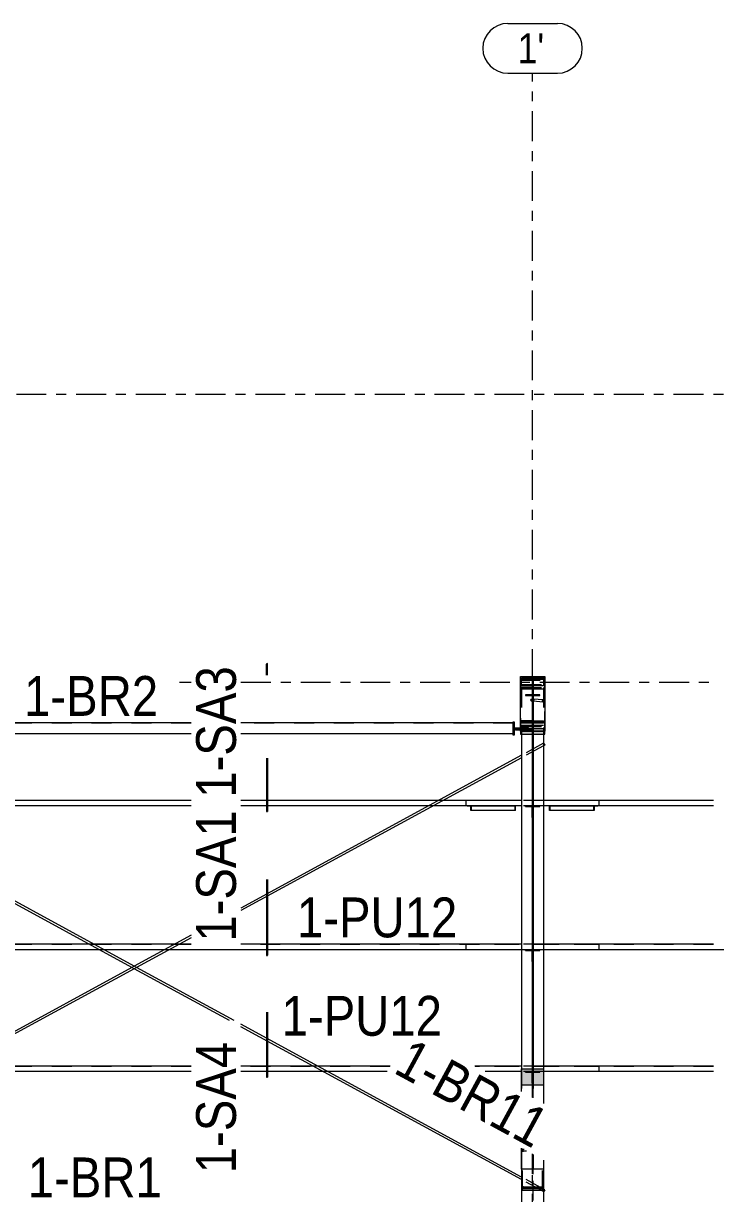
# Model space of a CAD drawing. Header units: millimetres. Extents: x -49 to 1122, y -181 to 639.
# Drawn here: x 932.7 to 1002.2, y 71.1 to 188.6 of the extents above; entities that cross this region are included whole.
import ezdxf

# ---------------------------------------------------------------- set-up
doc = ezdxf.new("R2010")
doc.units = ezdxf.units.MM
for name, pattern in [('XKITLINE00', [0]), ('XKITLINE02', [4, 2, -2]), ('XKITLINE03', [6, 3, -1, 1, -1])]:
    doc.linetypes.add(name, pattern=pattern)
for name, color, linetype, lineweight in [('Part', 2, 'Continuous', 0), ('PartMark', 7, 'Continuous', 0), ('S-grid', 1, 'Continuous', 0)]:
    doc.layers.add(name, color=color, linetype=linetype, lineweight=lineweight)
doc.styles.add('ARIAL', font='ARIAL.TTF')

# ---------------------------------------------------------------- blocks, each defined once
blk = doc.blocks.new('*A2')
at = {"layer": 'Part'}
blk.add_hatch(color=3, dxfattribs=at).paths.add_polyline_path([(983.79, 117.82), (983.79, 118.44), (983.88, 118.44), (983.88, 117.82)], flags=17)
blk = doc.blocks.new('*A5')
at = {"layer": 'Part'}
blk.add_hatch(color=3, dxfattribs=at).paths.add_polyline_path([(982.72, 122.76), (982.72, 122.91), (984.94, 122.91), (984.94, 122.76), (983.88, 122.76), (983.88, 118.59), (984.94, 118.59), (984.94, 118.44), (982.72, 118.44), (982.72, 118.59), (983.79, 118.59), (983.79, 122.76)], flags=17)
blk = doc.blocks.new('*A80')
at = {"layer": 'Part'}
blk.add_hatch(color=3, dxfattribs=at).paths.add_polyline_path([(957.17, 124.35), (957.21, 124.33), (957.23, 124.29), (957.21, 124.24), (957.17, 124.22), (957.12, 124.24), (957.1, 124.29), (957.12, 124.33)], flags=17)
blk = doc.blocks.new('*A81')
at = {"layer": 'Part'}
blk.add_hatch(color=3, dxfattribs=at).paths.add_polyline_path([(981.61, 110.03), (981.61, 110.06), (982.12, 110.06), (982.12, 109.61), (982.1, 109.61), (982.1, 110.03)], flags=17)
blk = doc.blocks.new('*A82')
at = {"layer": 'Part'}
blk.add_hatch(color=3, dxfattribs=at).paths.add_polyline_path([(985.54, 109.61), (985.54, 110.06), (986.06, 110.06), (986.06, 110.03), (985.57, 110.03), (985.57, 109.61)], flags=17)
blk = doc.blocks.new('*A83')
at = {"layer": 'Part'}
blk.add_hatch(color=3, dxfattribs=at).paths.add_polyline_path([(982.61, 117.55), (982.61, 117.82), (985.06, 117.82), (985.06, 117.55)], flags=17)
blk = doc.blocks.new('*A84')
at = {"layer": 'Part'}
blk.add_hatch(color=3, dxfattribs=at).paths.add_polyline_path([(982.61, 117.28), (982.61, 117.55), (985.06, 117.55), (985.06, 117.28)], flags=17)
blk = doc.blocks.new('*A116')
at = {"layer": 'Part'}
blk.add_hatch(color=3, dxfattribs=at).paths.add_polyline_path([(983.89, 117.28), (983.89, 83.68), (984.94, 83.68), (984.94, 82.06), (982.72, 82.06), (982.72, 83.68), (983.78, 83.68), (983.78, 117.28)], flags=17)
blk = doc.blocks.new('*A126')
at = {"layer": 'Part'}
blk.add_hatch(color=3, dxfattribs=at).paths.add_polyline_path([(983.79, 120.79), (983.92, 120.75), (983.99, 120.68), (983.95, 120.6), (983.82, 120.56), (983.69, 120.6), (983.62, 120.68), (983.66, 120.75)], flags=17)
blk = doc.blocks.new('*A433')
at = {"layer": 'S-grid', "color": 1, "linetype": 'XKITLINE03', "lineweight": 0}
blk.add_line((-10, 151.39), (1096.06, 151.39), dxfattribs=at)
blk = doc.blocks.new('*A434')
at = {"layer": 'S-grid', "color": 1, "linetype": 'XKITLINE03', "lineweight": 0}
for p, q in [((948.39, 122.5), (949.55, 122.5)), ((954.55, 122.5), (1002, 122.5))]:
    blk.add_line(p, q, dxfattribs=at)
blk = doc.blocks.new('*A443')
at = {"layer": 'Part', "color": 7, "linetype": 'XKITLINE02', "lineweight": 0}
for p, q in [((982.61, 122.88), (982.61, 117.55)), ((985.06, 122.88), (982.61, 122.88)), ((982.61, 122.7), (985.06, 122.7)), ((985.06, 117.55), (985.06, 122.88))]:
    blk.add_line(p, q, dxfattribs=at)
at = {"layer": 'Part', "color": 2, "linetype": 'XKITLINE00', "lineweight": 0}
for p, q in [((982.61, 117.55), (982.61, 117.28)), ((982.61, 117.55), (985.06, 117.55)), ((985.06, 117.28), (985.06, 117.55)), ((982.61, 117.28), (985.06, 117.28))]:
    blk.add_line(p, q, dxfattribs=at)
blk = doc.blocks.new('*A444')
at = {"layer": 'Part', "color": 2, "linetype": 'XKITLINE00', "lineweight": 0}
for p, q in [((981.89, 117.18), (981.89, 118.51)), ((981.89, 118.51), (982, 118.51)), ((982, 118.51), (982, 117.18)), ((982, 117.18), (981.89, 117.18))]:
    blk.add_line(p, q, dxfattribs=at)
blk = doc.blocks.new('*A445')
at = {"layer": 'Part', "color": 2, "linetype": 'XKITLINE00', "lineweight": 0}
for p, q in [((982, 117.79), (982, 117.9)), ((982, 117.9), (982.61, 117.9)), ((982.11, 117.79), (982, 117.79))]:
    blk.add_line(p, q, dxfattribs=at)
at = {"layer": 'Part', "color": 7, "linetype": 'XKITLINE02', "lineweight": 0}
for p, q in [((983.44, 117.79), (982.11, 117.79)), ((983.44, 117.9), (982.61, 117.9)), ((983.44, 117.79), (983.44, 117.9))]:
    blk.add_line(p, q, dxfattribs=at)
blk = doc.blocks.new('*A446')
at = {"layer": 'Part', "color": 2, "linetype": 'XKITLINE00', "lineweight": 0}
for p, q in [((982.61, 117.79), (982.11, 117.79)), ((982.11, 117.68), (982.11, 117.79)), ((982.61, 117.68), (982.11, 117.68))]:
    blk.add_line(p, q, dxfattribs=at)
at = {"layer": 'Part', "color": 7, "linetype": 'XKITLINE02', "lineweight": 0}
for p, q in [((983.78, 117.79), (982.61, 117.79)), ((983.78, 117.68), (982.61, 117.68)), ((983.61, 117.79), (983.61, 117.68)), ((983.78, 117.79), (983.78, 117.68))]:
    blk.add_line(p, q, dxfattribs=at)
blk = doc.blocks.new('*A447')
at = {"layer": 'Part', "color": 2, "linetype": 'XKITLINE00', "lineweight": 0}
for p, q in [((983.78, 123.06), (983.78, 122.91)), ((983.78, 123.06), (983.89, 123.06)), ((983.89, 123.06), (983.89, 122.91))]:
    blk.add_line(p, q, dxfattribs=at)
at = {"layer": 'Part', "color": 7, "linetype": 'XKITLINE02', "lineweight": 0}
for p, q in [((983.78, 122.91), (983.78, 122.26)), ((983.89, 122.42), (983.78, 122.42)), ((983.78, 122.34), (983.89, 122.34)), ((983.89, 122.26), (983.78, 122.26)), ((983.89, 122.91), (983.89, 122.26))]:
    blk.add_line(p, q, dxfattribs=at)
blk = doc.blocks.new('*A450')
at = {"layer": 'Part', "color": 2, "linetype": 'XKITLINE00', "lineweight": 0}
for p, q in [((983.79, 118.44), (983.79, 117.82)), ((983.79, 118.44), (983.88, 118.44)), ((983.88, 117.82), (983.79, 117.82)), ((983.88, 118.44), (983.88, 117.82))]:
    blk.add_line(p, q, dxfattribs=at)
at = {"layer": 'Part', "color": 7, "linetype": 'XKITLINE02', "lineweight": 0}
for p, q in [((983.79, 118.38), (983.88, 118.38)), ((983.79, 118.27), (983.88, 118.27))]:
    blk.add_line(p, q, dxfattribs=at)
blk = doc.blocks.new('*A465')
at = {"layer": 'Part', "color": 2, "linetype": 'XKITLINE00', "lineweight": 0}
for p, q in [((982.72, 122.76), (982.72, 122.91)), ((982.72, 122.91), (984.94, 122.91)), ((982.72, 122.12), (982.72, 122.76)), ((982.72, 122.76), (983.79, 122.76)), ((983.79, 122.76), (983.79, 118.59)), ((983.88, 122.76), (983.88, 118.59)), ((984.94, 122.76), (983.88, 122.76)), ((984.94, 122.91), (984.94, 122.12)), ((982.72, 122.12), (983.79, 122.12)), ((984.94, 122.12), (983.88, 122.12)), ((983.79, 118.59), (982.72, 118.59)), ((982.72, 118.59), (982.72, 118.36)), ((982.72, 118.44), (984.94, 118.44)), ((983.79, 118.36), (982.72, 118.36)), ((983.88, 118.59), (984.94, 118.59)), ((984.94, 118.36), (983.88, 118.36)), ((984.94, 118.59), (984.94, 118.36))]:
    blk.add_line(p, q, dxfattribs=at)
at = {"layer": 'Part', "color": 7, "linetype": 'XKITLINE02', "lineweight": 0}
for p, q in [((982.72, 122.24), (984.94, 122.24)), ((982.72, 118.49), (983.79, 118.49)), ((983.79, 118.59), (983.79, 118.49)), ((983.88, 118.36), (983.79, 118.36)), ((983.88, 118.49), (983.88, 118.59)), ((984.94, 118.49), (983.88, 118.49))]:
    blk.add_line(p, q, dxfattribs=at)
blk = doc.blocks.new('*A801')
at = {"layer": 'Part', "color": 7, "linetype": 'XKITLINE02', "lineweight": 0}
for p, q in [((983.81, 95.56), (983.86, 95.56)), ((983.81, 94.44), (983.81, 95.56)), ((983.81, 95.56), (983.86, 95.56)), ((983.86, 94.44), (983.86, 95.56)), ((983.81, 94.44), (983.86, 94.44))]:
    blk.add_line(p, q, dxfattribs=at)
blk = doc.blocks.new('*A802')
at = {"layer": 'Part', "color": 7, "linetype": 'XKITLINE02', "lineweight": 0}
for p, q in [((984.56, 95.61), (983.11, 95.61)), ((983.11, 95.56), (983.11, 95.61)), ((983.11, 95.56), (984.56, 95.56)), ((984.56, 95.56), (984.56, 95.61))]:
    blk.add_line(p, q, dxfattribs=at)
blk = doc.blocks.new('*A813')
at = {"layer": 'Part', "color": 2, "linetype": 'XKITLINE00', "lineweight": 0}
for p, q in [((922.88, 118.4), (905.78, 118.4)), ((949.55, 118.4), (927.88, 118.4)), ((981.89, 118.4), (954.55, 118.4)), ((922.88, 117.29), (905.78, 117.29)), ((949.55, 117.29), (927.88, 117.29)), ((981.89, 117.29), (954.55, 117.29))]:
    blk.add_line(p, q, dxfattribs=at)
at = {"layer": 'Part', "color": 7, "linetype": 'XKITLINE02', "lineweight": 0}
for p, q in [((905.78, 117.29), (905.78, 118.4)), ((922.88, 118.36), (905.78, 118.36)), ((949.55, 118.36), (927.88, 118.36)), ((981.89, 118.36), (954.55, 118.36)), ((981.89, 117.29), (981.89, 118.4)), ((905.78, 117.34), (922.88, 117.34)), ((927.88, 117.34), (949.55, 117.34)), ((954.55, 117.34), (981.89, 117.34))]:
    blk.add_line(p, q, dxfattribs=at)
blk = doc.blocks.new('*A829')
at = {"layer": 'Part', "color": 2, "linetype": 'XKITLINE00', "lineweight": 0}
for p, q in [((957.12, 124.33), (957.1, 124.29)), ((957.1, 123.18), (957.1, 124.29)), ((957.1, 124.29), (957.12, 124.24)), ((957.17, 124.35), (957.12, 124.33)), ((957.12, 124.24), (957.17, 124.22)), ((957.21, 124.33), (957.17, 124.35)), ((957.17, 124.22), (957.21, 124.24)), ((957.23, 124.29), (957.21, 124.33)), ((957.21, 124.24), (957.23, 124.29)), ((957.23, 123.18), (957.23, 124.29))]:
    blk.add_line(p, q, dxfattribs=at)
blk = doc.blocks.new('*A830')
at = {"layer": 'Part', "color": 2, "linetype": 'XKITLINE00', "lineweight": 0}
for p, q in [((957.1, 114.84), (957.1, 110.61)), ((957.23, 114.84), (957.23, 110.61)), ((957.1, 110.06), (957.1, 109.51)), ((957.12, 109.52), (957.1, 109.51)), ((957.1, 109.51), (957.12, 109.51)), ((957.17, 109.52), (957.12, 109.52)), ((957.12, 109.51), (957.17, 109.51)), ((957.21, 109.52), (957.17, 109.52)), ((957.17, 109.51), (957.21, 109.51)), ((957.23, 109.51), (957.21, 109.52)), ((957.21, 109.51), (957.23, 109.51)), ((957.23, 110.06), (957.23, 109.51))]:
    blk.add_line(p, q, dxfattribs=at)
at = {"layer": 'Part', "color": 7, "linetype": 'XKITLINE02', "lineweight": 0}
for p, q in [((957.1, 110.61), (957.1, 110.06)), ((957.23, 110.61), (957.23, 110.06))]:
    blk.add_line(p, q, dxfattribs=at)
blk = doc.blocks.new('*A831')
at = {"layer": 'Part', "color": 7, "linetype": 'XKITLINE02', "lineweight": 0}
for p, q in [((983.81, 110), (983.86, 110)), ((983.81, 108.89), (983.81, 110)), ((983.81, 110), (983.86, 110)), ((983.86, 108.89), (983.86, 110)), ((983.81, 108.89), (983.86, 108.89))]:
    blk.add_line(p, q, dxfattribs=at)
blk = doc.blocks.new('*A832')
at = {"layer": 'Part', "color": 7, "linetype": 'XKITLINE02', "lineweight": 0}
for p, q in [((984.56, 110.06), (983.11, 110.06)), ((983.11, 110), (983.11, 110.06)), ((983.11, 110), (984.56, 110)), ((984.56, 110), (984.56, 110.06))]:
    blk.add_line(p, q, dxfattribs=at)
blk = doc.blocks.new('*A833')
at = {"layer": 'Part', "color": 7, "linetype": 'XKITLINE02', "lineweight": 0}
for p, q in [((983.78, 122.7), (983.78, 121.22)), ((983.89, 122.7), (983.78, 122.7)), ((983.89, 121.22), (983.89, 122.7)), ((983.78, 122.03), (983.89, 122.03)), ((983.78, 121.77), (983.89, 121.77)), ((983.78, 121.22), (983.89, 121.22)), ((983.89, 121.22), (983.78, 121.22))]:
    blk.add_line(p, q, dxfattribs=at)
blk = doc.blocks.new('*A834')
at = {"layer": 'Part', "color": 7, "linetype": 'XKITLINE02', "lineweight": 0}
for p, q in [((984.56, 121.22), (983.11, 121.22)), ((983.11, 121.22), (983.11, 121.16)), ((983.11, 121.16), (984.56, 121.16)), ((984.56, 121.16), (984.56, 121.22))]:
    blk.add_line(p, q, dxfattribs=at)
blk = doc.blocks.new('*A835')
at = {"layer": 'Part', "color": 2, "linetype": 'XKITLINE00', "lineweight": 0}
for p, q in [((977.28, 110.03), (977.28, 110.06)), ((981.61, 110.03), (977.28, 110.03)), ((977.64, 109.61), (977.64, 110.03)), ((982.1, 109.61), (977.64, 109.61)), ((982.12, 110.06), (977.65, 110.06)), ((981.61, 110.03), (981.61, 110.06)), ((982.1, 110.03), (981.61, 110.03)), ((982.1, 109.61), (982.1, 110.03)), ((982.12, 109.61), (982.1, 109.61)), ((982.12, 109.61), (982.12, 110.06))]:
    blk.add_line(p, q, dxfattribs=at)
at = {"layer": 'Part', "color": 7, "linetype": 'XKITLINE02', "lineweight": 0}
for p, q in [((977.65, 110.06), (977.28, 110.06)), ((977.66, 109.61), (977.64, 109.61)), ((977.66, 110.06), (977.66, 109.61))]:
    blk.add_line(p, q, dxfattribs=at)
blk = doc.blocks.new('*A836')
at = {"layer": 'Part', "color": 2, "linetype": 'XKITLINE00', "lineweight": 0}
for p, q in [((985.54, 109.61), (985.54, 110.06)), ((985.54, 110.06), (986.06, 110.06)), ((990.02, 109.61), (985.54, 109.61)), ((990.39, 110.03), (985.57, 110.03)), ((985.57, 110.03), (985.57, 109.61)), ((990.01, 110.06), (986.06, 110.06)), ((986.06, 110.06), (986.06, 110.03)), ((990.02, 110.03), (990.02, 109.61)), ((990.39, 110.06), (990.39, 110.03))]:
    blk.add_line(p, q, dxfattribs=at)
at = {"layer": 'Part', "color": 7, "linetype": 'XKITLINE02', "lineweight": 0}
for p, q in [((990, 109.61), (990, 110.06)), ((990, 110.06), (990.39, 110.06)), ((990.39, 110.03), (990.02, 110.03))]:
    blk.add_line(p, q, dxfattribs=at)
blk = doc.blocks.new('*A837')
at = {"layer": 'Part', "color": 2, "linetype": 'XKITLINE00', "lineweight": 0}
for p, q in [((982.61, 117.55), (982.61, 123.06)), ((982.61, 123.06), (985.06, 123.06)), ((985.06, 123.06), (985.06, 117.55)), ((982.61, 117.82), (985.06, 117.82)), ((985.06, 117.55), (982.61, 117.55))]:
    blk.add_line(p, q, dxfattribs=at)
at = {"layer": 'Part', "color": 7, "linetype": 'XKITLINE02', "lineweight": 0}
blk.add_line((982.61, 122.88), (985.06, 122.88), dxfattribs=at)
blk = doc.blocks.new('*A965')
at = {"layer": 'S-grid', "color": 1, "linetype": 'XKITLINE03', "lineweight": 0}
for p, q in [((983.83, 80.79), (983.83, 183.61)), ((983.83, -10), (983.83, 75.1))]:
    blk.add_line(p, q, dxfattribs=at)
at = {"layer": 'S-grid', "color": 3, "style": 'ARIAL', "width": 0.85}
blk.add_text("1'", height=3, dxfattribs=at).set_placement((982.34, 184.61))
blk = doc.blocks.new('*A972')
at = {"layer": 'Part', "color": 7, "linetype": 'XKITLINE02', "lineweight": 0}
for p, q in [((984.94, 116.36), (982.72, 115.15)), ((984.94, 116.1), (982.72, 114.89)), ((943.83, 93.97), (943.6, 93.85)), ((944.07, 93.85), (943.83, 93.72)), ((904.94, 72.8), (902.72, 71.59)), ((904.94, 72.55), (902.72, 71.34)), ((902.66, 71.43), (902.7, 71.36))]:
    blk.add_line(p, q, dxfattribs=at)
at = {"layer": 'Part', "color": 2, "linetype": 'XKITLINE00', "lineweight": 0}
for p, q in [((984.95, 116.36), (984.94, 116.36)), ((984.95, 116.36), (985.06, 116.16)), ((982.72, 115.15), (954.55, 99.81)), ((985.06, 116.16), (984.94, 116.1)), ((982.72, 114.89), (954.55, 99.56)), ((949.55, 97.09), (943.83, 93.97)), ((949.55, 96.83), (944.07, 93.85)), ((943.6, 93.85), (927.88, 85.29)), ((943.83, 93.72), (927.88, 85.04)), ((922.88, 82.57), (904.94, 72.8)), ((922.88, 82.31), (904.94, 72.55)), ((902.72, 71.59), (902.61, 71.53)), ((902.66, 71.43), (902.61, 71.53)), ((902.72, 71.33), (902.66, 71.43)), ((902.72, 71.33), (902.72, 71.34))]:
    blk.add_line(p, q, dxfattribs=at)
blk = doc.blocks.new('*A973')
at = {"layer": 'Part', "color": 2, "linetype": 'XKITLINE00', "lineweight": 0}
for p, q in [((902.61, 116.16), (902.72, 116.36)), ((902.72, 116.36), (902.72, 116.36)), ((902.72, 116.1), (902.61, 116.16)), ((922.88, 105.13), (912.44, 110.81)), ((922.88, 105.38), (912.91, 110.81)), ((943.83, 93.97), (927.88, 102.66)), ((943.6, 93.85), (927.88, 102.4)), ((953.41, 88.51), (943.83, 93.72)), ((953.88, 88.51), (944.07, 93.85)), ((982.72, 72.8), (954.55, 88.14)), ((982.72, 72.55), (954.55, 87.89)), ((985.06, 71.53), (984.94, 71.59)), ((984.95, 71.33), (984.94, 71.34)), ((985.06, 71.53), (984.95, 71.33))]:
    blk.add_line(p, q, dxfattribs=at)
at = {"layer": 'Part', "color": 7, "linetype": 'XKITLINE02', "lineweight": 0}
for p, q in [((903.72, 115.81), (902.72, 116.36)), ((903.26, 115.81), (902.72, 116.1)), ((944.07, 93.85), (943.83, 93.97)), ((943.83, 93.72), (943.6, 93.85)), ((984.94, 71.59), (982.72, 72.8)), ((984.94, 71.34), (982.72, 72.55))]:
    blk.add_line(p, q, dxfattribs=at)
blk = doc.blocks.new('*A974')
at = {"layer": 'Part', "color": 2, "linetype": 'XKITLINE00', "lineweight": 0}
for p, q in [((897.17, 83.39), (897.17, 83.94)), ((902.72, 83.94), (897.17, 83.94)), ((909.62, 83.94), (904.94, 83.94)), ((922.88, 83.94), (918.15, 83.94)), ((949.55, 83.94), (927.88, 83.94)), ((961.79, 83.94), (954.55, 83.94)), ((969.52, 83.94), (962.25, 83.94)), ((982.72, 83.94), (978.04, 83.94)), ((990.5, 83.94), (984.94, 83.94)), ((990.5, 83.94), (990.5, 83.39)), ((897.17, 83.39), (897.17, 83.39)), ((902.72, 83.39), (897.17, 83.39)), ((908.6, 83.39), (904.94, 83.39)), ((922.88, 83.39), (918.45, 83.39)), ((949.55, 83.39), (927.88, 83.39)), ((962.81, 83.39), (954.55, 83.39)), ((969.21, 83.39), (963.27, 83.39)), ((982.72, 83.39), (979.06, 83.39)), ((990.5, 83.39), (984.94, 83.39))]:
    blk.add_line(p, q, dxfattribs=at)
at = {"layer": 'Part', "color": 7, "linetype": 'XKITLINE02', "lineweight": 0}
for p, q in [((909.59, 83.92), (897.17, 83.92)), ((908.64, 83.41), (897.17, 83.41)), ((904.94, 83.94), (902.72, 83.94)), ((922.88, 83.92), (918.16, 83.92)), ((922.88, 83.41), (918.44, 83.41)), ((949.55, 83.92), (927.88, 83.92)), ((949.55, 83.41), (927.88, 83.41)), ((969.51, 83.92), (954.55, 83.92)), ((969.22, 83.41), (954.55, 83.41)), ((962.25, 83.94), (961.79, 83.94)), ((990.5, 83.92), (978.08, 83.92)), ((990.5, 83.41), (979.03, 83.41)), ((984.94, 83.94), (982.72, 83.94)), ((904.94, 83.39), (902.72, 83.39)), ((963.27, 83.39), (962.81, 83.39)), ((984.94, 83.39), (982.72, 83.39))]:
    blk.add_line(p, q, dxfattribs=at)
blk = doc.blocks.new('*A975')
at = {"layer": 'Part', "color": 2, "linetype": 'XKITLINE00', "lineweight": 0}
for p, q in [((897.17, 95.61), (897.17, 96.17)), ((902.72, 96.17), (897.17, 96.17)), ((897.17, 95.61), (897.17, 95.61)), ((902.72, 95.61), (897.17, 95.61)), ((922.88, 96.17), (904.94, 96.17)), ((940.36, 95.61), (904.94, 95.61)), ((939.34, 96.17), (927.88, 96.17)), ((947.86, 96.17), (939.81, 96.17)), ((946.84, 95.61), (940.83, 95.61)), ((982.72, 95.61), (947.31, 95.61)), ((949.55, 96.17), (948.33, 96.17)), ((982.72, 96.17), (954.55, 96.17)), ((990.5, 96.17), (984.94, 96.17)), ((990.5, 95.61), (984.94, 95.61)), ((990.5, 96.17), (990.5, 95.61))]:
    blk.add_line(p, q, dxfattribs=at)
at = {"layer": 'Part', "color": 7, "linetype": 'XKITLINE02', "lineweight": 0}
for p, q in [((922.88, 96.15), (897.17, 96.15)), ((990.5, 95.63), (897.17, 95.63)), ((904.94, 96.17), (902.72, 96.17)), ((904.94, 95.61), (902.72, 95.61)), ((949.55, 96.15), (927.88, 96.15)), ((939.81, 96.17), (939.34, 96.17)), ((940.83, 95.61), (940.36, 95.61)), ((947.31, 95.61), (946.84, 95.61)), ((948.33, 96.17), (947.86, 96.17)), ((990.5, 96.15), (954.55, 96.15)), ((984.94, 96.17), (982.72, 96.17)), ((984.94, 95.61), (982.72, 95.61))]:
    blk.add_line(p, q, dxfattribs=at)
blk = doc.blocks.new('*A976')
at = {"layer": 'Part', "color": 2, "linetype": 'XKITLINE00', "lineweight": 0}
for p, q in [((897.17, 110.06), (897.17, 110.61)), ((902.72, 110.61), (897.17, 110.61)), ((912.81, 110.61), (904.94, 110.61)), ((922.88, 110.61), (913.27, 110.61)), ((949.55, 110.61), (927.88, 110.61)), ((974.39, 110.61), (954.55, 110.61)), ((982.72, 110.61), (974.86, 110.61)), ((990.5, 110.61), (984.94, 110.61)), ((990.5, 110.61), (990.5, 110.06)), ((897.17, 110.06), (897.17, 110.06)), ((897.65, 110.06), (897.17, 110.06)), ((902.72, 110.06), (902.12, 110.06)), ((905.54, 110.06), (904.94, 110.06)), ((913.83, 110.06), (910.01, 110.06)), ((922.88, 110.06), (914.3, 110.06)), ((949.55, 110.06), (927.88, 110.06)), ((973.37, 110.06), (954.55, 110.06)), ((977.65, 110.06), (973.84, 110.06)), ((982.72, 110.06), (982.12, 110.06)), ((985.54, 110.06), (984.94, 110.06)), ((990.5, 110.06), (990.01, 110.06))]:
    blk.add_line(p, q, dxfattribs=at)
at = {"layer": 'Part', "color": 7, "linetype": 'XKITLINE02', "lineweight": 0}
for p, q in [((922.88, 110.59), (897.17, 110.59)), ((904.94, 110.61), (902.72, 110.61)), ((913.27, 110.61), (912.81, 110.61)), ((949.55, 110.59), (927.88, 110.59)), ((990.5, 110.59), (954.55, 110.59)), ((974.86, 110.61), (974.39, 110.61)), ((984.94, 110.61), (982.72, 110.61)), ((922.88, 110.08), (897.17, 110.08)), ((902.12, 110.06), (897.65, 110.06)), ((904.94, 110.06), (902.72, 110.06)), ((910.01, 110.06), (905.54, 110.06)), ((914.3, 110.06), (913.83, 110.06)), ((949.55, 110.08), (927.88, 110.08)), ((990.5, 110.08), (954.55, 110.08)), ((973.84, 110.06), (973.37, 110.06)), ((982.12, 110.06), (977.65, 110.06)), ((984.94, 110.06), (982.72, 110.06)), ((990.01, 110.06), (985.54, 110.06))]:
    blk.add_line(p, q, dxfattribs=at)
blk = doc.blocks.new('*A978')
at = {"layer": 'Part', "color": 7, "linetype": 'XKITLINE02', "lineweight": 0}
for p, q in [((982.72, 121.94), (982.72, 117.28)), ((982.72, 121.94), (984.94, 121.94)), ((982.72, 121.81), (983.78, 121.81)), ((983.78, 121.81), (983.78, 80.82)), ((983.89, 80.76), (983.89, 121.81)), ((983.89, 121.81), (984.94, 121.81)), ((984.94, 121.94), (984.94, 117.28)), ((982.72, 118.18), (983.78, 118.18)), ((982.72, 118.05), (984.94, 118.05)), ((983.89, 118.18), (984.94, 118.18)), ((982.72, 83.68), (982.72, 81.4)), ((984.94, 83.68), (984.94, 80.19)), ((982.72, 75.7), (982.72, 73.59)), ((983.78, 75.13), (983.78, 22.44)), ((983.89, 22.44), (983.89, 75.07)), ((984.94, 74.49), (984.94, 73.59)), ((984.94, 22.44), (982.72, 22.44))]:
    blk.add_line(p, q, dxfattribs=at)
at = {"layer": 'Part', "color": 2, "linetype": 'XKITLINE00', "lineweight": 0}
for p, q in [((982.72, 117.28), (982.72, 83.68)), ((984.94, 117.28), (984.94, 83.68)), ((982.72, 73.59), (982.72, 22.44)), ((984.94, 73.59), (984.94, 22.44))]:
    blk.add_line(p, q, dxfattribs=at)
blk = doc.blocks.new('*A1001')
at = {"layer": 'Part', "color": 2, "linetype": 'XKITLINE00', "lineweight": 0}
for p, q in [((957.1, 89.37), (957.1, 86.75)), ((957.23, 89.37), (957.23, 86.68)), ((957.1, 86.5), (957.1, 83.94)), ((957.23, 86.43), (957.23, 83.94)), ((957.1, 83.39), (957.1, 82.85)), ((957.1, 82.85), (957.12, 82.84)), ((957.12, 82.85), (957.1, 82.85)), ((957.17, 82.85), (957.12, 82.85)), ((957.12, 82.84), (957.17, 82.84)), ((957.21, 82.85), (957.17, 82.85)), ((957.17, 82.84), (957.21, 82.84)), ((957.21, 82.84), (957.23, 82.85)), ((957.23, 82.85), (957.21, 82.85)), ((957.23, 83.39), (957.23, 82.85))]:
    blk.add_line(p, q, dxfattribs=at)
at = {"layer": 'Part', "color": 7, "linetype": 'XKITLINE02', "lineweight": 0}
for p, q in [((957.1, 86.75), (957.1, 86.5)), ((957.23, 86.68), (957.23, 86.43)), ((957.1, 83.94), (957.1, 83.39)), ((957.23, 83.94), (957.23, 83.39))]:
    blk.add_line(p, q, dxfattribs=at)
blk = doc.blocks.new('*A1002')
at = {"layer": 'Part', "color": 2, "linetype": 'XKITLINE00', "lineweight": 0}
for p, q in [((957.1, 102.68), (957.1, 101.2)), ((957.23, 102.68), (957.23, 101.27)), ((957.1, 100.94), (957.1, 96.17)), ((957.23, 101.02), (957.23, 96.17)), ((957.1, 95.61), (957.1, 95.07)), ((957.23, 95.61), (957.23, 95.07)), ((957.1, 95.07), (957.12, 95.06)), ((957.12, 95.07), (957.1, 95.07)), ((957.17, 95.07), (957.12, 95.07)), ((957.12, 95.06), (957.17, 95.06)), ((957.21, 95.07), (957.17, 95.07)), ((957.17, 95.06), (957.21, 95.06)), ((957.21, 95.06), (957.23, 95.07)), ((957.23, 95.07), (957.21, 95.07))]:
    blk.add_line(p, q, dxfattribs=at)
at = {"layer": 'Part', "color": 7, "linetype": 'XKITLINE02', "lineweight": 0}
for p, q in [((957.1, 101.2), (957.1, 100.94)), ((957.23, 101.27), (957.23, 101.02)), ((957.1, 96.17), (957.1, 95.61)), ((957.23, 96.17), (957.23, 95.61))]:
    blk.add_line(p, q, dxfattribs=at)
blk = doc.blocks.new('*A1005')
at = {"layer": 'Part', "color": 7, "linetype": 'XKITLINE02', "lineweight": 0}
for p, q in [((983.78, 117.96), (983.78, 117.28)), ((983.78, 117.96), (983.89, 117.96)), ((983.78, 117.89), (983.89, 117.89)), ((983.89, 117.96), (983.89, 117.28)), ((983.78, 83.68), (983.78, 80.82)), ((983.89, 83.68), (983.89, 80.76)), ((983.78, 75.13), (983.78, 73.61)), ((983.89, 75.07), (983.89, 73.61)), ((984.94, 73.61), (982.72, 73.61))]:
    blk.add_line(p, q, dxfattribs=at)
at = {"layer": 'Part', "color": 2, "linetype": 'XKITLINE00', "lineweight": 0}
for p, q in [((983.78, 117.28), (983.78, 83.68)), ((983.78, 117.28), (983.89, 117.28)), ((983.89, 117.28), (983.89, 83.68)), ((982.72, 81.4), (982.72, 83.68)), ((982.72, 83.68), (983.78, 83.68)), ((983.89, 83.68), (984.94, 83.68)), ((984.94, 83.68), (984.94, 80.19)), ((982.72, 82.06), (984.94, 82.06)), ((982.72, 73.59), (982.72, 75.7)), ((984.94, 74.49), (984.94, 73.59)), ((984.94, 73.59), (982.72, 73.59))]:
    blk.add_line(p, q, dxfattribs=at)
blk = doc.blocks.new('*A1010')
at = {"layer": 'Part', "color": 7, "linetype": 'XKITLINE02', "lineweight": 0}
for p, q in [((983.79, 75.12), (983.79, 71.78)), ((983.87, 75.08), (983.87, 71.78)), ((982.86, 71.88), (982.86, 71.66)), ((983.79, 71.78), (982.86, 71.78)), ((984.81, 71.66), (982.86, 71.66)), ((984.81, 71.78), (983.87, 71.78)), ((984.81, 71.88), (984.81, 71.66))]:
    blk.add_line(p, q, dxfattribs=at)
blk = doc.blocks.new('*A1011')
at = {"layer": 'Part', "color": 7, "linetype": 'XKITLINE02', "lineweight": 0}
for p, q in [((984.56, 83.39), (983.11, 83.39)), ((983.11, 83.33), (983.11, 83.39)), ((983.11, 83.33), (984.56, 83.33)), ((984.56, 83.33), (984.56, 83.39))]:
    blk.add_line(p, q, dxfattribs=at)
blk = doc.blocks.new('*A1012')
at = {"layer": 'Part', "color": 7, "linetype": 'XKITLINE02', "lineweight": 0}
for p, q in [((983.81, 83.33), (983.86, 83.33)), ((983.81, 82.22), (983.81, 83.33)), ((983.81, 83.33), (983.86, 83.33)), ((983.86, 82.22), (983.86, 83.33)), ((983.81, 82.22), (983.86, 82.22))]:
    blk.add_line(p, q, dxfattribs=at)
blk = doc.blocks.new('*A1013')
at = {"layer": 'Part', "color": 7, "linetype": 'XKITLINE02', "lineweight": 0}
for p, q in [((982.83, 71.46), (982.83, 75.64)), ((984.83, 71.46), (984.83, 74.55)), ((984.83, 71.46), (982.83, 71.46))]:
    blk.add_line(p, q, dxfattribs=at)
blk = doc.blocks.new('*A1024')
at = {"layer": 'Part', "color": 7, "linetype": 'XKITLINE02', "lineweight": 0}
for p, q in [((982.78, 71.63), (982.78, 71.74)), ((982.78, 71.74), (983.78, 71.74)), ((983.61, 71.74), (983.61, 71.63)), ((983.78, 71.74), (983.78, 71.63)), ((983.78, 71.63), (982.78, 71.63))]:
    blk.add_line(p, q, dxfattribs=at)
blk = doc.blocks.new('*A1025')
at = {"layer": 'Part', "color": 7, "linetype": 'XKITLINE02', "lineweight": 0}
for p, q in [((983.89, 71.74), (984.89, 71.74)), ((983.89, 71.63), (983.89, 71.74)), ((984.06, 71.74), (984.06, 71.63)), ((984.89, 71.74), (984.89, 71.63)), ((984.89, 71.63), (983.89, 71.63))]:
    blk.add_line(p, q, dxfattribs=at)
blk = doc.blocks.new('*A1063')
at = {"layer": 'Part', "color": 7, "linetype": 'XKITLINE02', "lineweight": 0}
for p, q in [((982.99, 75.56), (982.86, 75.56)), ((982.86, 75.56), (982.86, 75.35)), ((982.86, 75.44), (983.21, 75.44))]:
    blk.add_line(p, q, dxfattribs=at)
blk = doc.blocks.new('*A1064')
at = {"layer": 'Part', "color": 2, "linetype": 'XKITLINE00', "lineweight": 0}
for p, q in [((982.72, 83.94), (978.04, 83.94)), ((1002, 83.94), (984.94, 83.94)), ((1029.11, 83.94), (1007, 83.94)), ((1062.86, 83.94), (1034.11, 83.94)), ((1067.91, 83.94), (1064.81, 83.94)), ((1067.91, 83.94), (1067.91, 83.39)), ((982.72, 83.39), (979.06, 83.39)), ((1002, 83.39), (984.94, 83.39)), ((1029.11, 83.39), (1007, 83.39)), ((1062.86, 83.39), (1034.11, 83.39)), ((1067.91, 83.39), (1064.81, 83.39))]:
    blk.add_line(p, q, dxfattribs=at)
at = {"layer": 'Part', "color": 7, "linetype": 'XKITLINE02', "lineweight": 0}
for p, q in [((1002, 83.92), (978.08, 83.92)), ((1002, 83.41), (979.03, 83.41)), ((984.94, 83.94), (982.72, 83.94)), ((1029.11, 83.92), (1007, 83.92)), ((1029.11, 83.41), (1007, 83.41)), ((1067.91, 83.92), (1034.11, 83.92)), ((1067.91, 83.41), (1034.11, 83.41)), ((1064.81, 83.94), (1062.86, 83.94)), ((984.94, 83.39), (982.72, 83.39)), ((1064.81, 83.39), (1062.86, 83.39))]:
    blk.add_line(p, q, dxfattribs=at)
blk = doc.blocks.new('*A1065')
at = {"layer": 'Part', "color": 2, "linetype": 'XKITLINE00', "lineweight": 0}
for p, q in [((977.17, 95.61), (977.17, 96.17)), ((982.72, 96.17), (977.17, 96.17)), ((977.17, 95.61), (977.17, 95.61)), ((982.72, 95.61), (977.17, 95.61)), ((1002, 96.17), (984.94, 96.17)), ((1062.86, 95.61), (984.94, 95.61)), ((1029.11, 96.17), (1007, 96.17)), ((1062.86, 96.17), (1034.11, 96.17)), ((1065.89, 96.17), (1064.81, 96.17)), ((1067.91, 96.17), (1066.06, 96.17)), ((1067.91, 96.17), (1067.91, 95.63))]:
    blk.add_line(p, q, dxfattribs=at)
at = {"layer": 'Part', "color": 7, "linetype": 'XKITLINE02', "lineweight": 0}
for p, q in [((1002, 96.15), (977.17, 96.15)), ((1067.91, 95.63), (977.17, 95.63)), ((984.94, 96.17), (982.72, 96.17)), ((984.94, 95.61), (982.72, 95.61)), ((1029.11, 96.15), (1007, 96.15)), ((1067.91, 96.15), (1034.11, 96.15)), ((1064.81, 96.17), (1062.86, 96.17)), ((1067.91, 95.61), (1062.86, 95.61)), ((1066.06, 96.17), (1065.89, 96.17)), ((1067.91, 95.63), (1067.91, 95.61))]:
    blk.add_line(p, q, dxfattribs=at)
blk = doc.blocks.new('*A1066')
at = {"layer": 'Part', "color": 2, "linetype": 'XKITLINE00', "lineweight": 0}
for p, q in [((977.17, 110.06), (977.17, 110.61)), ((982.72, 110.61), (977.17, 110.61)), ((1002, 110.61), (984.94, 110.61)), ((1029.11, 110.61), (1007, 110.61)), ((1062.86, 110.61), (1034.11, 110.61)), ((1065.89, 110.61), (1064.81, 110.61)), ((1067.91, 110.61), (1066.06, 110.61)), ((1067.91, 110.61), (1067.91, 110.08)), ((977.17, 110.06), (977.17, 110.06)), ((977.65, 110.06), (977.17, 110.06)), ((982.72, 110.06), (982.12, 110.06)), ((985.54, 110.06), (984.94, 110.06)), ((1002, 110.06), (990.01, 110.06)), ((1029.11, 110.06), (1007, 110.06)), ((1057.88, 110.06), (1034.11, 110.06))]:
    blk.add_line(p, q, dxfattribs=at)
at = {"layer": 'Part', "color": 7, "linetype": 'XKITLINE02', "lineweight": 0}
for p, q in [((1002, 110.59), (977.17, 110.59)), ((984.94, 110.61), (982.72, 110.61)), ((1029.11, 110.59), (1007, 110.59)), ((1067.91, 110.59), (1034.11, 110.59)), ((1064.81, 110.61), (1062.86, 110.61)), ((1066.06, 110.61), (1065.89, 110.61)), ((1002, 110.08), (977.17, 110.08)), ((982.12, 110.06), (977.65, 110.06)), ((984.94, 110.06), (982.72, 110.06)), ((990.01, 110.06), (985.54, 110.06)), ((1029.11, 110.08), (1007, 110.08)), ((1067.91, 110.08), (1034.11, 110.08)), ((1067.91, 110.06), (1057.88, 110.06)), ((1067.91, 110.08), (1067.91, 110.06))]:
    blk.add_line(p, q, dxfattribs=at)
blk = doc.blocks.new('*A1068')
at = {"layer": 'S-grid', "color": 1, "linetype": 'XKITLINE00', "lineweight": 0}
for p, q in [((981.34, 188.61), (986.33, 188.61)), ((981.34, 183.61), (986.33, 183.61))]:
    blk.add_line(p, q, dxfattribs=at)
for centre, start, end in [((981.34, 186.11), 90, 270), ((986.33, 186.11), 270, 90)]:
    blk.add_arc(centre, 2.5, start, end, dxfattribs=at)
blk = doc.blocks.new('*A1069')
at = {"layer": 'Part', "color": 2, "linetype": 'XKITLINE00', "lineweight": 0}
for p, q in [((983.66, 120.75), (983.62, 120.68)), ((983.62, 120.68), (983.69, 120.6)), ((983.79, 120.79), (983.66, 120.75)), ((983.69, 120.6), (983.82, 120.56)), ((983.79, 120.79), (983.92, 120.75)), ((983.82, 120.56), (983.95, 120.6)), ((984.9, 120.7), (983.88, 120.78)), ((984.9, 120.48), (983.88, 120.56)), ((983.99, 120.68), (983.92, 120.75)), ((983.95, 120.6), (983.99, 120.68)), ((984.9, 120.7), (984.94, 120.67)), ((984.94, 120.52), (984.9, 120.48)), ((984.94, 120.67), (984.96, 120.6)), ((984.96, 120.6), (984.94, 120.52))]:
    blk.add_line(p, q, dxfattribs=at)
at = {"layer": 'Part', "color": 7, "linetype": 'XKITLINE02', "lineweight": 0}
for p, q in [((983.88, 120.78), (983.79, 120.79)), ((983.88, 120.56), (983.82, 120.56)), ((984.83, 120.58), (984.85, 120.66)), ((984.85, 120.5), (984.83, 120.58)), ((984.85, 120.66), (984.9, 120.7)), ((984.9, 120.48), (984.85, 120.5))]:
    blk.add_line(p, q, dxfattribs=at)
blk = doc.blocks.new('*A2637')
at = {"layer": 'PartMark', "color": 3, "style": 'ARIAL', "width": 0.85}
blk.add_text('1-BR2', height=4, dxfattribs=at).set_placement((932.77, 119.1))
blk = doc.blocks.new('*A2639')
at = {"layer": 'PartMark', "color": 3, "style": 'ARIAL', "width": 0.85}
blk.add_text('1-SA3', height=4, rotation=90.0002, dxfattribs=at).set_placement((954.05, 110.88))
blk = doc.blocks.new('*A2653')
at = {"layer": 'PartMark', "color": 3, "style": 'ARIAL', "width": 0.85}
blk.add_text('1-BR1', height=4, dxfattribs=at).set_placement((933.14, 70.77))
blk = doc.blocks.new('*A2656')
at = {"layer": 'PartMark', "color": 3, "style": 'ARIAL', "width": 0.85}
blk.add_text('1-SA4', height=4, rotation=90.0002, dxfattribs=at).set_placement((954.05, 73.18))
blk = doc.blocks.new('*A2657')
at = {"layer": 'PartMark', "color": 3, "style": 'ARIAL', "width": 0.85}
blk.add_text('1-SA1', height=4, rotation=90.0002, dxfattribs=at).set_placement((954.05, 96.43))
blk = doc.blocks.new('*A2658')
at = {"layer": 'PartMark', "color": 3, "style": 'ARIAL', "width": 0.85}
blk.add_text('1-BR11', height=4, rotation=-28.5677, dxfattribs=at).set_placement((969.75, 83.33))
blk = doc.blocks.new('*A2659')
at = {"layer": 'PartMark', "color": 3, "style": 'ARIAL', "width": 0.85}
blk.add_text('1-PU12', height=4, dxfattribs=at).set_placement((958.63, 86.99))
blk = doc.blocks.new('*A2661')
at = {"layer": 'PartMark', "color": 3, "style": 'ARIAL', "width": 0.85}
blk.add_text('1-PU12', height=4, dxfattribs=at).set_placement((960.17, 96.87))

msp = doc.modelspace()

# ---------------------------------------------------------------- block references
at = {"lineweight": 0}
for name in ['*A1068', '*A965', '*A433', '*A434', '*A2639', '*A80', '*A829', '*A2637', '*A837', '*A443', '*A5', '*A465', '*A447', '*A833', '*A978', '*A834', '*A126', '*A1069', '*A813', '*A444', '*A445', '*A446', '*A83', '*A84', '*A1005', '*A2', '*A450', '*A972', '*A973', '*A116', '*A830', '*A976', '*A1066', '*A2657', '*A835', '*A81', '*A832', '*A831', '*A82', '*A836', '*A1002', '*A2661', '*A975', '*A1065', '*A802', '*A801', '*A2659', '*A1001', '*A2656', '*A2658', '*A974', '*A1064', '*A1011', '*A1012', '*A1013', '*A1063', '*A2653', '*A1010', '*A1024', '*A1025']:
    msp.add_blockref(name, (0, 0), dxfattribs=at)

doc.saveas('drawing.dxf')
